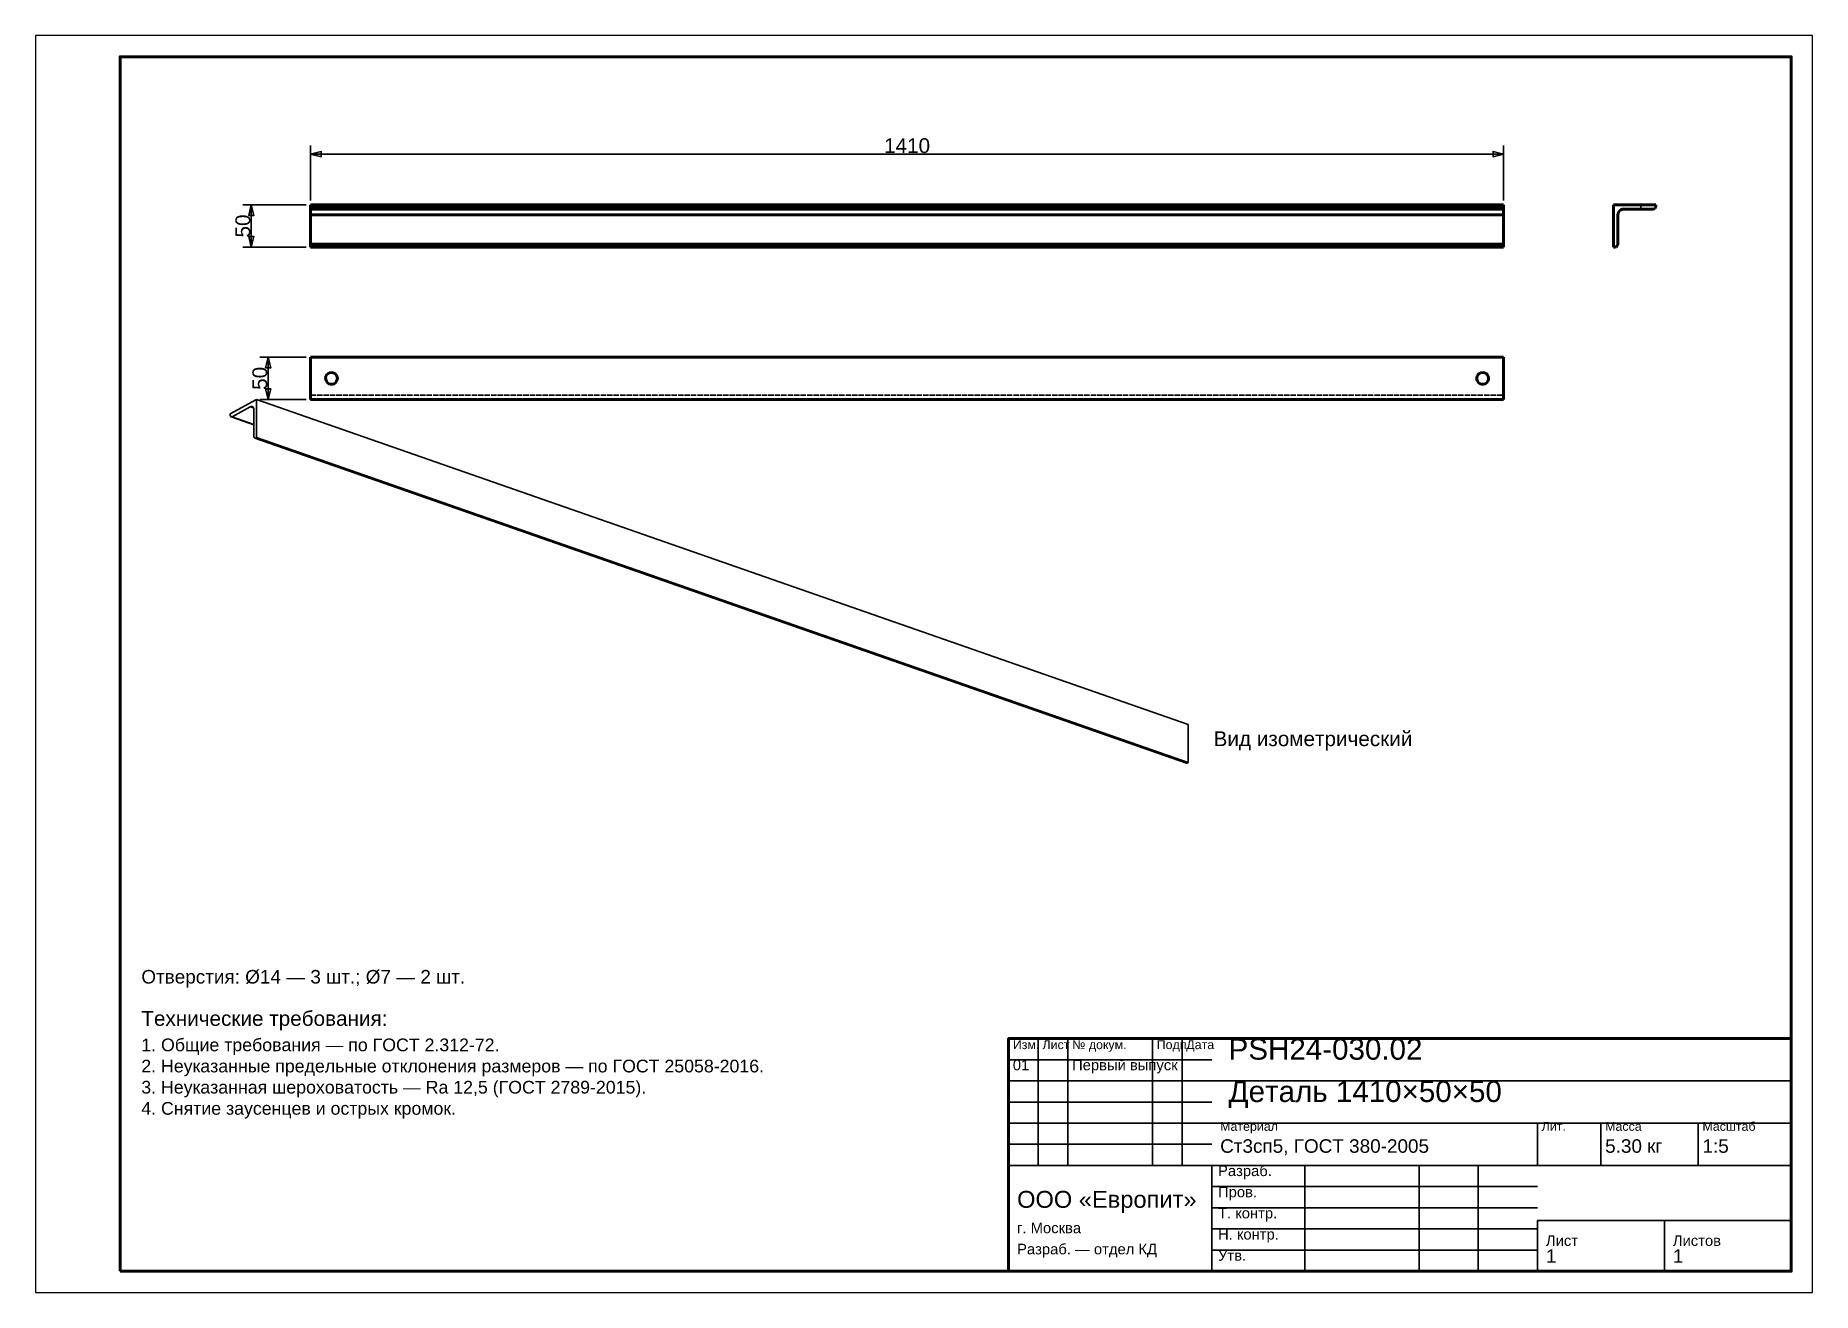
# Model space of a CAD drawing. Header units: millimetres. Extents: x 0 to 420, y 0 to 297.
import ezdxf
from ezdxf.enums import TextEntityAlignment as Align

# ---------------------------------------------------------------- set-up
doc = ezdxf.new("R2010")
doc.units = ezdxf.units.MM
doc.linetypes.add('DASHED', pattern=[1.524, 1.27, -0.254])
doc.styles.add('GOST', font='Arial')

msp = doc.modelspace()

# ---------------------------------------------------------------- linework, layer by layer
at = {"color": 7, "lineweight": 35}
for p, q in [((65, 258), (65, 271)), ((65, 269), (347, 269)), ((347, 258), (347, 271)), ((64, 257), (49, 257)), ((51, 247), (51, 257)), ((64, 247), (49, 247)), ((64, 221), (53, 221)), ((55, 211), (55, 221)), ((64, 211), (53, 211)), ((237, 30), (237, 60)), ((244, 30), (244, 60)), ((264, 30), (264, 60)), ((271, 30), (271, 60)), ((230, 55), (278, 55)), ((230, 50), (278, 50)), ((278, 50), (415, 50)), ((230, 45), (278, 45)), ((230, 40), (278, 40)), ((278, 40), (415, 40)), ((355, 30), (355, 40)), ((370, 30), (370, 40)), ((393, 30), (393, 40)), ((230, 35), (278, 35)), ((230, 30), (278, 30)), ((278, 30), (415, 30)), ((300, 5), (300, 30)), ((327, 5), (327, 30)), ((341, 5), (341, 30)), ((278, 25), (355, 25)), ((278, 20), (355, 20)), ((355, 17), (415, 17)), ((278, 15), (355, 15)), ((278, 10), (355, 10))]:
    msp.add_line(p, q, dxfattribs=at)
at = {"color": 1, "lineweight": 70}
for p, q in [((65, 257), (65, 256.7)), ((347, 257), (65, 257)), ((65, 256.7), (65, 256.62)), ((347, 256.7), (65, 256.7)), ((65, 256.62), (65, 256.54)), ((65, 256.54), (65, 256.47)), ((65, 256.47), (65, 256.4)), ((65, 256.4), (65, 256.33)), ((65, 256.33), (65, 256.26)), ((65, 256.26), (65, 256.21)), ((65, 256.21), (65, 256.15)), ((347, 256.7), (347, 257)), ((347, 256.62), (347, 256.7)), ((347, 256.54), (347, 256.62)), ((347, 256.47), (347, 256.54)), ((347, 256.4), (347, 256.47)), ((347, 256.33), (347, 256.4)), ((347, 256.26), (347, 256.33)), ((347, 256.21), (347, 256.26)), ((347, 256.15), (347, 256.21)), ((373, 257), (383, 257)), ((373, 247), (373, 257)), ((382.79, 256.21), (382.57, 256.05)), ((382.95, 256.43), (382.79, 256.21)), ((383, 256.7), (382.95, 256.43)), ((383, 257), (383, 256.7)), ((65, 256.15), (65, 256.11)), ((65, 256.11), (65, 256.07)), ((65, 256.07), (65, 256.04)), ((65, 256.04), (65, 256.02)), ((65, 256.02), (65, 256)), ((65, 256), (65, 255.99)), ((347, 256), (65, 256)), ((65, 256), (65, 256)), ((65, 255.99), (65, 255.96)), ((65, 255.96), (65, 255.92)), ((65, 255.92), (65, 255.86)), ((65, 255.86), (65, 255.79)), ((65, 255.79), (65, 255.69)), ((65, 255.69), (65, 255.59)), ((65, 255.59), (65, 255.47)), ((65, 255.47), (65, 255.34)), ((65, 255.34), (65, 255.21)), ((65, 255.21), (65, 255.06)), ((65, 255.06), (65, 254.91)), ((65, 254.91), (65, 254.76)), ((65, 254.76), (65, 254.6)), ((65, 254.6), (65, 247.7)), ((347, 254.6), (65, 254.6)), ((347, 256.11), (347, 256.15)), ((347, 256.07), (347, 256.11)), ((347, 256.04), (347, 256.07)), ((347, 256.02), (347, 256.04)), ((347, 256), (347, 256.02)), ((347, 255.99), (347, 256)), ((347, 256), (347, 256)), ((347, 255.96), (347, 255.99)), ((347, 255.92), (347, 255.96)), ((347, 255.86), (347, 255.92)), ((347, 255.79), (347, 255.86)), ((347, 255.69), (347, 255.79)), ((347, 255.59), (347, 255.69)), ((347, 255.47), (347, 255.59)), ((347, 255.34), (347, 255.47)), ((347, 255.21), (347, 255.34)), ((347, 255.06), (347, 255.21)), ((347, 254.91), (347, 255.06)), ((347, 254.76), (347, 254.91)), ((347, 254.6), (347, 254.76)), ((347, 247.7), (347, 254.6)), ((374.05, 254.96), (374, 254.6)), ((374, 254.6), (374, 247.7)), ((374.19, 255.3), (374.05, 254.96)), ((374.41, 255.59), (374.19, 255.3)), ((374.7, 255.81), (374.41, 255.59)), ((375.04, 255.95), (374.7, 255.81)), ((375.4, 256), (375.04, 255.95)), ((382.3, 256), (375.4, 256)), ((382.57, 256.05), (382.3, 256)), ((65, 247.7), (65, 247.62)), ((347, 247.7), (65, 247.7)), ((65, 247.62), (65, 247.54)), ((65, 247.54), (65, 247.47)), ((65, 247.47), (65, 247.4)), ((65, 247.4), (65, 247.33)), ((65, 247.33), (65, 247.26)), ((65, 247.26), (65, 247.21)), ((65, 247.21), (65, 247.15)), ((65, 247.15), (65, 247.11)), ((65, 247.11), (65, 247.07)), ((65, 247.07), (65, 247.04)), ((65, 247.04), (65, 247.02)), ((65, 247.02), (65, 247)), ((65, 247), (347, 247)), ((65, 247), (65, 247)), ((347, 247.62), (347, 247.7)), ((347, 247.54), (347, 247.62)), ((347, 247.47), (347, 247.54)), ((347, 247.4), (347, 247.47)), ((347, 247.33), (347, 247.4)), ((347, 247.26), (347, 247.33)), ((347, 247.21), (347, 247.26)), ((347, 247.15), (347, 247.21)), ((347, 247.11), (347, 247.15)), ((347, 247.07), (347, 247.11)), ((347, 247.04), (347, 247.07)), ((347, 247.02), (347, 247.04)), ((347, 247), (347, 247.02)), ((347, 247), (347, 247)), ((373.3, 247), (373, 247)), ((373.57, 247.05), (373.3, 247)), ((373.79, 247.21), (373.57, 247.05)), ((373.95, 247.43), (373.79, 247.21)), ((374, 247.7), (373.95, 247.43)), ((65, 221), (65, 211)), ((65, 221), (347, 221)), ((347, 211), (347, 221)), ((68.64, 216.51), (68.55, 216.1)), ((68.55, 216.1), (68.58, 215.69)), ((68.58, 215.69), (68.74, 215.3)), ((68.85, 216.87), (68.64, 216.51)), ((68.74, 215.3), (69, 214.97)), ((69.16, 217.16), (68.85, 216.87)), ((69, 214.97), (69.34, 214.74)), ((69.53, 217.34), (69.16, 217.16)), ((69.34, 214.74), (69.74, 214.62)), ((69.95, 217.4), (69.53, 217.34)), ((69.74, 214.62), (70.16, 214.62)), ((70.36, 217.34), (69.95, 217.4)), ((70.16, 214.62), (70.55, 214.74)), ((70.74, 217.16), (70.36, 217.34)), ((70.55, 214.74), (70.9, 214.97)), ((71.04, 216.87), (70.74, 217.16)), ((70.9, 214.97), (71.16, 215.3)), ((71.25, 216.51), (71.04, 216.87)), ((71.16, 215.3), (71.31, 215.69)), ((71.34, 216.1), (71.25, 216.51)), ((71.31, 215.69), (71.34, 216.1)), ((340.75, 216.51), (340.66, 216.1)), ((340.66, 216.1), (340.69, 215.69)), ((340.69, 215.69), (340.84, 215.3)), ((340.96, 216.87), (340.75, 216.51)), ((340.84, 215.3), (341.1, 214.97)), ((341.26, 217.16), (340.96, 216.87)), ((341.1, 214.97), (341.45, 214.74)), ((341.64, 217.34), (341.26, 217.16)), ((341.45, 214.74), (341.84, 214.62)), ((342.05, 217.4), (341.64, 217.34)), ((341.84, 214.62), (342.26, 214.62)), ((342.47, 217.34), (342.05, 217.4)), ((342.26, 214.62), (342.66, 214.74)), ((342.84, 217.16), (342.47, 217.34)), ((342.66, 214.74), (343, 214.97)), ((343.15, 216.87), (342.84, 217.16)), ((343, 214.97), (343.26, 215.3)), ((343.36, 216.51), (343.15, 216.87)), ((343.26, 215.3), (343.42, 215.69)), ((343.45, 216.1), (343.36, 216.51)), ((343.42, 215.69), (343.45, 216.1)), ((65, 211), (347, 211))]:
    msp.add_line(p, q, dxfattribs=at)
at = {"color": 5, "linetype": 'DASHED', "lineweight": 35}
for p, q in [((347, 257), (65, 257)), ((65, 247), (65, 257)), ((68.58, 257), (68.55, 257)), ((68.55, 257), (68.56, 257)), ((68.56, 257), (68.58, 257)), ((68.69, 257), (68.58, 257)), ((68.58, 257), (68.63, 257)), ((68.63, 257), (68.69, 257)), ((68.85, 257), (68.69, 257)), ((68.69, 257), (68.76, 257)), ((68.76, 257), (68.85, 257)), ((69.07, 257), (68.85, 257)), ((68.85, 257), (68.96, 257)), ((68.96, 257), (69.07, 257)), ((69.34, 257), (69.07, 257)), ((69.07, 257), (69.2, 257)), ((69.2, 257), (69.34, 257)), ((69.64, 257), (69.34, 257)), ((69.34, 257), (69.49, 257)), ((69.49, 257), (69.64, 257)), ((69.95, 257), (69.64, 257)), ((69.64, 257), (69.79, 257)), ((69.79, 257), (69.95, 257)), ((69.95, 257), (70.1, 257)), ((70.26, 257), (69.95, 257)), ((70.1, 257), (70.26, 257)), ((70.26, 257), (70.41, 257)), ((70.55, 257), (70.26, 257)), ((70.41, 257), (70.55, 257)), ((70.55, 257), (70.69, 257)), ((70.82, 257), (70.55, 257)), ((70.69, 257), (70.82, 257)), ((70.82, 257), (70.94, 257)), ((71.04, 257), (70.82, 257)), ((70.94, 257), (71.04, 257)), ((71.04, 257), (71.13, 257)), ((71.21, 257), (71.04, 257)), ((71.13, 257), (71.21, 257)), ((71.21, 257), (71.27, 257)), ((71.31, 257), (71.21, 257)), ((71.27, 257), (71.31, 257)), ((71.31, 257), (71.34, 257)), ((71.35, 257), (71.31, 257)), ((71.34, 257), (71.35, 257)), ((340.69, 257), (340.65, 257)), ((340.65, 257), (340.66, 257)), ((340.66, 257), (340.69, 257)), ((340.79, 257), (340.69, 257)), ((340.69, 257), (340.73, 257)), ((340.73, 257), (340.79, 257)), ((340.96, 257), (340.79, 257)), ((340.79, 257), (340.87, 257)), ((340.87, 257), (340.96, 257)), ((341.18, 257), (340.96, 257)), ((340.96, 257), (341.06, 257)), ((341.06, 257), (341.18, 257)), ((341.45, 257), (341.18, 257)), ((341.18, 257), (341.31, 257)), ((341.31, 257), (341.45, 257)), ((341.74, 257), (341.45, 257)), ((341.45, 257), (341.59, 257)), ((341.59, 257), (341.74, 257)), ((342.05, 257), (341.74, 257)), ((341.74, 257), (341.9, 257)), ((341.9, 257), (342.05, 257)), ((342.05, 257), (342.21, 257)), ((342.36, 257), (342.05, 257)), ((342.21, 257), (342.36, 257)), ((342.36, 257), (342.51, 257)), ((342.66, 257), (342.36, 257)), ((342.51, 257), (342.66, 257)), ((342.66, 257), (342.8, 257)), ((342.93, 257), (342.66, 257)), ((342.8, 257), (342.93, 257)), ((342.93, 257), (343.04, 257)), ((343.15, 257), (342.93, 257)), ((343.04, 257), (343.15, 257)), ((343.15, 257), (343.24, 257)), ((343.31, 257), (343.15, 257)), ((343.24, 257), (343.31, 257)), ((343.31, 257), (343.37, 257)), ((343.42, 257), (343.31, 257)), ((343.37, 257), (343.42, 257)), ((343.42, 257), (343.44, 257)), ((343.45, 257), (343.42, 257)), ((343.44, 257), (343.45, 257)), ((347, 257), (347, 247)), ((383, 257), (373, 257)), ((373, 257), (373, 247)), ((376.64, 257), (376.6, 257)), ((376.6, 257), (376.64, 257)), ((376.64, 257), (376.6, 257)), ((376.6, 257), (376.64, 257)), ((376.74, 257), (376.64, 257)), ((376.64, 257), (376.74, 257)), ((376.74, 257), (376.64, 257)), ((376.64, 257), (376.74, 257)), ((376.91, 257), (376.74, 257)), ((376.74, 257), (376.91, 257)), ((376.91, 257), (376.74, 257)), ((376.74, 257), (376.91, 257)), ((377.13, 257), (376.91, 257)), ((376.91, 257), (377.13, 257)), ((377.13, 257), (376.91, 257)), ((376.91, 257), (377.13, 257)), ((377.39, 257), (377.13, 257)), ((377.13, 257), (377.39, 257)), ((377.39, 257), (377.13, 257)), ((377.13, 257), (377.39, 257)), ((377.69, 257), (377.39, 257)), ((377.39, 257), (377.69, 257)), ((377.69, 257), (377.39, 257)), ((377.39, 257), (377.69, 257)), ((378, 257), (377.69, 257)), ((377.69, 257), (378, 257)), ((378, 257), (377.69, 257)), ((377.69, 257), (378, 257)), ((378.31, 257), (378, 257)), ((378, 257), (378.31, 257)), ((378.31, 257), (378, 257)), ((378, 257), (378.31, 257)), ((378.61, 257), (378.31, 257)), ((378.31, 257), (378.61, 257)), ((378.61, 257), (378.31, 257)), ((378.31, 257), (378.61, 257)), ((378.87, 257), (378.61, 257)), ((378.61, 257), (378.87, 257)), ((378.87, 257), (378.61, 257)), ((378.61, 257), (378.87, 257)), ((379.09, 257), (378.87, 257)), ((378.87, 257), (379.09, 257)), ((379.09, 257), (378.87, 257)), ((378.87, 257), (379.09, 257)), ((379.26, 257), (379.09, 257)), ((379.09, 257), (379.26, 257)), ((379.26, 257), (379.09, 257)), ((379.09, 257), (379.26, 257)), ((379.36, 257), (379.26, 257)), ((379.26, 257), (379.36, 257)), ((379.36, 257), (379.26, 257)), ((379.26, 257), (379.36, 257)), ((379.4, 257), (379.36, 257)), ((379.36, 257), (379.4, 257)), ((379.4, 257), (379.36, 257)), ((379.36, 257), (379.4, 257)), ((379.4, 256), (379.4, 257)), ((379.4, 256), (379.4, 257)), ((382.57, 256.05), (382.79, 256.21)), ((382.79, 256.21), (382.95, 256.43)), ((382.95, 256.43), (383, 256.7)), ((383, 256.7), (383, 257)), ((347, 256), (65, 256)), ((68.56, 256), (68.55, 256)), ((68.55, 256), (68.58, 256)), ((68.58, 256), (68.56, 256)), ((68.63, 256), (68.58, 256)), ((68.58, 256), (68.69, 256)), ((68.69, 256), (68.63, 256)), ((68.76, 256), (68.69, 256)), ((68.69, 256), (68.85, 256)), ((68.85, 256), (68.76, 256)), ((68.96, 256), (68.85, 256)), ((68.85, 256), (69.07, 256)), ((69.07, 256), (68.96, 256)), ((69.2, 256), (69.07, 256)), ((69.07, 256), (69.34, 256)), ((69.34, 256), (69.2, 256)), ((69.49, 256), (69.34, 256)), ((69.34, 256), (69.64, 256)), ((69.64, 256), (69.49, 256)), ((69.79, 256), (69.64, 256)), ((69.64, 256), (69.95, 256)), ((69.95, 256), (69.79, 256)), ((69.95, 256), (70.26, 256)), ((70.1, 256), (69.95, 256)), ((70.26, 256), (70.1, 256)), ((70.26, 256), (70.55, 256)), ((70.41, 256), (70.26, 256)), ((70.55, 256), (70.41, 256)), ((70.55, 256), (70.82, 256)), ((70.69, 256), (70.55, 256)), ((70.82, 256), (70.69, 256)), ((70.82, 256), (71.04, 256)), ((70.94, 256), (70.82, 256)), ((71.04, 256), (70.94, 256)), ((71.04, 256), (71.21, 256)), ((71.13, 256), (71.04, 256)), ((71.21, 256), (71.13, 256)), ((71.21, 256), (71.31, 256)), ((71.27, 256), (71.21, 256)), ((71.31, 256), (71.27, 256)), ((71.31, 256), (71.35, 256)), ((71.34, 256), (71.31, 256)), ((71.35, 256), (71.34, 256)), ((340.66, 256), (340.65, 256)), ((340.65, 256), (340.69, 256)), ((340.69, 256), (340.66, 256)), ((340.73, 256), (340.69, 256)), ((340.69, 256), (340.79, 256)), ((340.79, 256), (340.73, 256)), ((340.87, 256), (340.79, 256)), ((340.79, 256), (340.96, 256)), ((340.96, 256), (340.87, 256)), ((341.06, 256), (340.96, 256)), ((340.96, 256), (341.18, 256)), ((341.18, 256), (341.06, 256)), ((341.31, 256), (341.18, 256)), ((341.18, 256), (341.45, 256)), ((341.45, 256), (341.31, 256)), ((341.59, 256), (341.45, 256)), ((341.45, 256), (341.74, 256)), ((341.74, 256), (341.59, 256)), ((341.9, 256), (341.74, 256)), ((341.74, 256), (342.05, 256)), ((342.05, 256), (341.9, 256)), ((342.05, 256), (342.36, 256)), ((342.21, 256), (342.05, 256)), ((342.36, 256), (342.21, 256)), ((342.36, 256), (342.66, 256)), ((342.51, 256), (342.36, 256)), ((342.66, 256), (342.51, 256)), ((342.66, 256), (342.93, 256)), ((342.8, 256), (342.66, 256)), ((342.93, 256), (342.8, 256)), ((342.93, 256), (343.15, 256)), ((343.04, 256), (342.93, 256)), ((343.15, 256), (343.04, 256)), ((343.15, 256), (343.31, 256)), ((343.24, 256), (343.15, 256)), ((343.31, 256), (343.24, 256)), ((343.31, 256), (343.42, 256)), ((343.37, 256), (343.31, 256)), ((343.42, 256), (343.37, 256)), ((343.42, 256), (343.45, 256)), ((343.44, 256), (343.42, 256)), ((343.45, 256), (343.44, 256)), ((374, 254.6), (374.05, 254.96)), ((374, 247.7), (374, 254.6)), ((374.05, 254.96), (374.19, 255.3)), ((374.19, 255.3), (374.41, 255.59)), ((374.41, 255.59), (374.7, 255.81)), ((374.7, 255.81), (375.04, 255.95)), ((375.04, 255.95), (375.4, 256)), ((375.4, 256), (382.3, 256)), ((376.64, 256), (376.6, 256)), ((376.6, 256), (376.64, 256)), ((376.64, 256), (376.6, 256)), ((376.6, 256), (376.64, 256)), ((376.74, 256), (376.64, 256)), ((376.64, 256), (376.74, 256)), ((376.74, 256), (376.64, 256)), ((376.64, 256), (376.74, 256)), ((376.91, 256), (376.74, 256)), ((376.74, 256), (376.91, 256)), ((376.91, 256), (376.74, 256)), ((376.74, 256), (376.91, 256)), ((377.13, 256), (376.91, 256)), ((376.91, 256), (377.13, 256)), ((377.13, 256), (376.91, 256)), ((376.91, 256), (377.13, 256)), ((377.39, 256), (377.13, 256)), ((377.13, 256), (377.39, 256)), ((377.39, 256), (377.13, 256)), ((377.13, 256), (377.39, 256)), ((377.69, 256), (377.39, 256)), ((377.39, 256), (377.69, 256)), ((377.69, 256), (377.39, 256)), ((377.39, 256), (377.69, 256)), ((378, 256), (377.69, 256)), ((377.69, 256), (378, 256)), ((378, 256), (377.69, 256)), ((377.69, 256), (378, 256)), ((378.31, 256), (378, 256)), ((378, 256), (378.31, 256)), ((378.31, 256), (378, 256)), ((378, 256), (378.31, 256)), ((378.61, 256), (378.31, 256)), ((378.31, 256), (378.61, 256)), ((378.61, 256), (378.31, 256)), ((378.31, 256), (378.61, 256)), ((378.87, 256), (378.61, 256)), ((378.61, 256), (378.87, 256)), ((378.87, 256), (378.61, 256)), ((378.61, 256), (378.87, 256)), ((379.09, 256), (378.87, 256)), ((378.87, 256), (379.09, 256)), ((379.09, 256), (378.87, 256)), ((378.87, 256), (379.09, 256)), ((379.26, 256), (379.09, 256)), ((379.09, 256), (379.26, 256)), ((379.26, 256), (379.09, 256)), ((379.09, 256), (379.26, 256)), ((379.36, 256), (379.26, 256)), ((379.26, 256), (379.36, 256)), ((379.36, 256), (379.26, 256)), ((379.26, 256), (379.36, 256)), ((379.4, 256), (379.36, 256)), ((379.36, 256), (379.4, 256)), ((379.4, 256), (379.36, 256)), ((379.36, 256), (379.4, 256)), ((382.3, 256), (382.57, 256.05)), ((347, 247), (65, 247)), ((373, 247), (373.3, 247)), ((373.3, 247), (373.57, 247.05)), ((373.57, 247.05), (373.79, 247.21)), ((373.79, 247.21), (373.95, 247.43)), ((373.95, 247.43), (374, 247.7)), ((65, 220.98), (65, 221)), ((65, 221), (65, 221)), ((65, 221), (347, 221)), ((65, 220.96), (65, 220.98)), ((65, 220.93), (65, 220.96)), ((65, 220.89), (65, 220.93)), ((65, 220.85), (65, 220.89)), ((65, 220.79), (65, 220.85)), ((65, 220.74), (65, 220.79)), ((65, 220.67), (65, 220.74)), ((65, 220.6), (65, 220.67)), ((65, 220.53), (65, 220.6)), ((65, 220.46), (65, 220.53)), ((65, 220.38), (65, 220.46)), ((65, 220.3), (65, 220.38)), ((65, 213.4), (65, 220.3)), ((347, 221), (347, 221)), ((347, 221), (347, 220.98)), ((347, 220.98), (347, 220.96)), ((347, 220.96), (347, 220.93)), ((347, 220.93), (347, 220.89)), ((347, 220.89), (347, 220.85)), ((347, 220.85), (347, 220.79)), ((347, 220.79), (347, 220.74)), ((347, 220.74), (347, 220.67)), ((347, 220.67), (347, 220.6)), ((347, 220.6), (347, 220.53)), ((347, 220.53), (347, 220.46)), ((347, 220.46), (347, 220.38)), ((347, 220.38), (347, 220.3)), ((347, 220.3), (347, 213.4)), ((68.55, 216.1), (68.64, 216.51)), ((68.58, 215.69), (68.55, 216.1)), ((68.74, 215.3), (68.58, 215.69)), ((68.64, 216.51), (68.85, 216.87)), ((69, 214.97), (68.74, 215.3)), ((68.85, 216.87), (69.16, 217.16)), ((69.34, 214.74), (69, 214.97)), ((69.16, 217.16), (69.53, 217.34)), ((69.74, 214.62), (69.34, 214.74)), ((69.53, 217.34), (69.95, 217.4)), ((70.16, 214.62), (69.74, 214.62)), ((69.95, 217.4), (70.36, 217.34)), ((70.55, 214.74), (70.16, 214.62)), ((70.36, 217.34), (70.74, 217.16)), ((70.9, 214.97), (70.55, 214.74)), ((70.74, 217.16), (71.04, 216.87)), ((71.16, 215.3), (70.9, 214.97)), ((71.04, 216.87), (71.25, 216.51)), ((71.31, 215.69), (71.16, 215.3)), ((71.25, 216.51), (71.34, 216.1)), ((71.34, 216.1), (71.31, 215.69)), ((340.66, 216.1), (340.75, 216.51)), ((340.69, 215.69), (340.66, 216.1)), ((340.84, 215.3), (340.69, 215.69)), ((340.75, 216.51), (340.96, 216.87)), ((341.1, 214.97), (340.84, 215.3)), ((340.96, 216.87), (341.26, 217.16)), ((341.45, 214.74), (341.1, 214.97)), ((341.26, 217.16), (341.64, 217.34)), ((341.84, 214.62), (341.45, 214.74)), ((341.64, 217.34), (342.05, 217.4)), ((342.26, 214.62), (341.84, 214.62)), ((342.05, 217.4), (342.47, 217.34)), ((342.66, 214.74), (342.26, 214.62)), ((342.47, 217.34), (342.84, 217.16)), ((343, 214.97), (342.66, 214.74)), ((342.84, 217.16), (343.15, 216.87)), ((343.26, 215.3), (343, 214.97)), ((343.15, 216.87), (343.36, 216.51)), ((343.42, 215.69), (343.26, 215.3)), ((343.36, 216.51), (343.45, 216.1)), ((343.45, 216.1), (343.42, 215.69)), ((65, 213.24), (65, 213.4)), ((65, 213.09), (65, 213.24)), ((65, 212.94), (65, 213.09)), ((65, 212.79), (65, 212.94)), ((65, 212.66), (65, 212.79)), ((65, 212.53), (65, 212.66)), ((65, 212.41), (65, 212.53)), ((65, 212.31), (65, 212.41)), ((65, 212.21), (65, 212.31)), ((65, 212.14), (65, 212.21)), ((65, 212.08), (65, 212.14)), ((65, 212.04), (65, 212.08)), ((65, 212.01), (65, 212.04)), ((65, 212), (65, 212.01)), ((65, 211.98), (65, 212)), ((65, 212), (65, 212)), ((65, 212), (347, 212)), ((65, 212), (347, 212)), ((65, 211.96), (65, 211.98)), ((65, 211.93), (65, 211.96)), ((65, 211.89), (65, 211.93)), ((65, 211.85), (65, 211.89)), ((65, 211.79), (65, 211.85)), ((65, 211.74), (65, 211.79)), ((65, 211.67), (65, 211.74)), ((65, 211.6), (65, 211.67)), ((65, 211.53), (65, 211.6)), ((65, 211.46), (65, 211.53)), ((65, 211.38), (65, 211.46)), ((65, 211.3), (65, 211.38)), ((65, 211), (65, 211.3)), ((65, 211), (347, 211)), ((347, 213.4), (347, 213.24)), ((347, 213.24), (347, 213.09)), ((347, 213.09), (347, 212.94)), ((347, 212.94), (347, 212.79)), ((347, 212.79), (347, 212.66)), ((347, 212.66), (347, 212.53)), ((347, 212.53), (347, 212.41)), ((347, 212.41), (347, 212.31)), ((347, 212.31), (347, 212.21)), ((347, 212.21), (347, 212.14)), ((347, 212.14), (347, 212.08)), ((347, 212.08), (347, 212.04)), ((347, 212.04), (347, 212.01)), ((347, 212.01), (347, 212)), ((347, 212), (347, 212)), ((347, 212), (347, 211.98)), ((347, 211.98), (347, 211.96)), ((347, 211.96), (347, 211.93)), ((347, 211.93), (347, 211.89)), ((347, 211.89), (347, 211.85)), ((347, 211.85), (347, 211.79)), ((347, 211.79), (347, 211.74)), ((347, 211.74), (347, 211.67)), ((347, 211.67), (347, 211.6)), ((347, 211.6), (347, 211.53)), ((347, 211.53), (347, 211.46)), ((347, 211.46), (347, 211.38)), ((347, 211.38), (347, 211.3)), ((347, 211.3), (347, 211))]:
    msp.add_line(p, q, dxfattribs=at)
at = {"color": 1, "lineweight": 35}
for p, q in [((46, 207.6), (52.25, 211)), ((52.25, 211), (52.25, 202)), ((52.25, 211), (272.45, 134.24)), ((46, 207.33), (46, 207.6)), ((46.06, 207.05), (46, 207.33)), ((46.12, 206.96), (46.06, 207.05)), ((46.21, 206.9), (46.12, 206.96)), ((46.32, 206.89), (46.21, 206.9)), ((46.21, 206.9), (51.62, 205.02)), ((46.44, 206.94), (46.32, 206.89)), ((50.75, 209.28), (46.44, 206.94)), ((46.44, 206.94), (51.62, 205.13)), ((50.99, 209.37), (50.75, 209.28)), ((50.75, 209.28), (51.53, 209.01)), ((51.21, 209.35), (50.99, 209.37)), ((51.38, 209.24), (51.21, 209.35)), ((51.51, 209.05), (51.38, 209.24)), ((51.59, 208.8), (51.51, 209.05)), ((51.62, 208.5), (51.59, 208.8)), ((51.62, 207.19), (51.59, 207.05)), ((51.59, 207.05), (51.62, 206.92)), ((51.62, 202.29), (51.62, 208.5)), ((51.68, 202.01), (51.62, 202.29)), ((51.74, 201.92), (51.68, 202.01)), ((51.83, 201.87), (51.74, 201.92)), ((51.94, 201.86), (51.83, 201.87)), ((51.83, 201.87), (272.03, 125.1)), ((52.06, 201.9), (51.94, 201.86)), ((52.25, 202), (52.06, 201.9)), ((272.26, 125.13), (52.06, 201.9)), ((52.25, 202), (272.45, 125.23)), ((272.45, 125.23), (272.45, 134.24)), ((272.03, 125.1), (272.14, 125.09)), ((272.14, 125.09), (272.26, 125.13)), ((272.26, 125.13), (272.45, 125.23))]:
    msp.add_line(p, q, dxfattribs=at)
at = {"color": 7, "lineweight": 25}
msp.add_lwpolyline([(0, 0), (420, 0), (420, 297), (0, 297)], close=True, dxfattribs=at)
at = {"color": 7, "lineweight": 70}
for points in [[(20, 5), (415, 5), (415, 292), (20, 292)], [(230, 5), (415, 5), (415, 60), (230, 60)]]:
    msp.add_lwpolyline(points, close=True, dxfattribs=at)
at = {"color": 7, "lineweight": 35}
for points in [[(65, 269), (67.5, 268.38), (67.5, 269.62)], [(347, 269), (344.5, 269.62), (344.5, 268.38)], [(51, 257), (50.38, 254.5), (51.62, 254.5)], [(51, 247), (51.62, 249.5), (50.38, 249.5)], [(55, 221), (54.38, 218.5), (55.62, 218.5)], [(55, 211), (55.62, 213.5), (54.38, 213.5)], [(230, 5), (278, 5), (278, 30), (230, 30)], [(355, 5), (385, 5), (385, 17), (355, 17)], [(385, 5), (415, 5), (415, 17), (385, 17)]]:
    msp.add_lwpolyline(points, close=True, dxfattribs=at)

# ---------------------------------------------------------------- texts
at = {"color": 7, "style": 'GOST'}
msp.add_text('1410', height=3.5, dxfattribs=at).set_placement((206, 271), align=Align.MIDDLE)
for p in [(49, 252), (53, 216)]:
    msp.add_text('50', height=3.5, rotation=90, dxfattribs=at).set_placement(p, align=Align.MIDDLE)
at = {"color": 3, "style": 'GOST'}
for s, height, p in [('Вид изометрический', 3.5, (278.45, 129.09)), ('Технические требования:', 3.5, (25, 63)), ('1. Общие требования — по ГОСТ 2.312-72.', 3, (25, 57)), ('Изм.', 2.1, (231, 57.5)), ('Лист', 2.1, (238, 57.5)), ('№ докум.', 2.1, (245, 57.5)), ('Подп.', 2.1, (265, 57.5)), ('Дата', 2.1, (272, 57.5)), ('PSH24-030.02', 5, (282, 55)), ('2. Неуказанные предельные отклонения размеров — по ГОСТ 25058-2016.', 3, (25, 52)), ('01', 2.5, (231, 52.5)), ('Первый выпуск', 2.5, (245, 52.5)), ('3. Неуказанная шероховатость — Ra 12,5 (ГОСТ 2789-2015).', 3, (25, 47)), ('Деталь 1410×50×50', 5, (282, 45)), ('4. Снятие заусенцев и острых кромок.', 3, (25, 42)), ('Материал', 2.1, (280, 38.2)), ('Лит.', 2.1, (356, 38.2)), ('Масса', 2.1, (371, 38.2)), ('Масштаб', 2.1, (394, 38.2)), ('Ст3сп5, ГОСТ 380-2005', 3.2, (280, 33)), ('5.30 кг', 3.2, (371, 33)), ('1:5', 3.2, (394, 33)), ('Разраб.', 2.5, (279.5, 27.5)), ('ООО «Европит»', 4, (232, 20)), ('Пров.', 2.5, (279.5, 22.5)), ('Т. контр.', 2.5, (279.5, 17.5)), ('г. Москва', 2.5, (232, 14)), ('Н. контр.', 2.5, (279.5, 12.5)), ('Лист', 2.5, (357, 11)), ('Листов', 2.5, (387, 11)), ('Разраб. — отдел КД', 2.5, (232, 9)), ('Утв.', 2.5, (279.5, 7.5)), ('1', 3.2, (357, 7)), ('1', 3.2, (387, 7))]:
    msp.add_text(s, height=height, dxfattribs=at).set_placement(p)
at = {"color": 6, "style": 'GOST'}
msp.add_text('Отверстия: Ø14 — 3 шт.; Ø7 — 2 шт.', height=3.2, dxfattribs=at).set_placement((25, 73))

doc.saveas('drawing.dxf')
